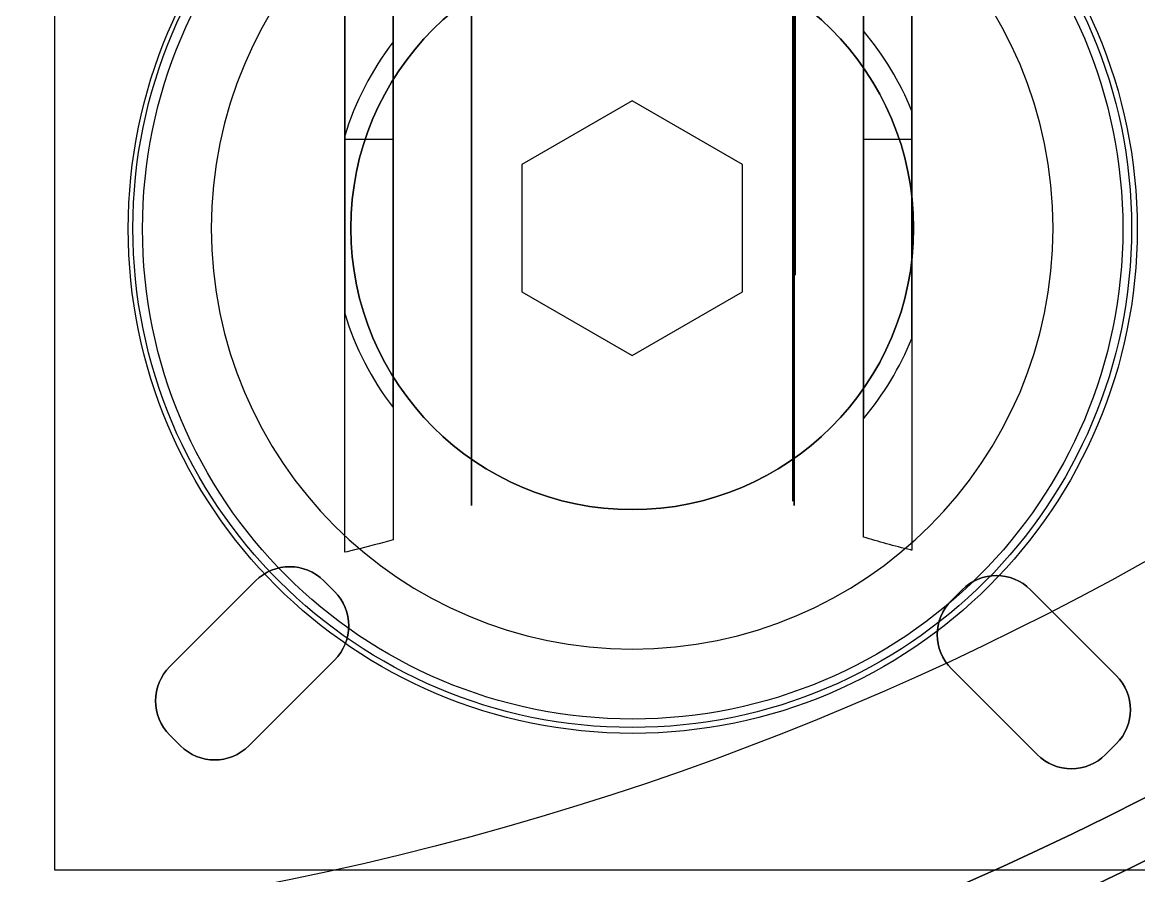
# Model space of a CAD drawing. Header units: millimetres. Extents: x 43168.9 to 43194.6, y -25545.1 to -25543.4.
# Drawn here: x 43170.384017 to 43170.385401, y -25543.922834 to -25543.921775 of the extents above; entities that cross this region are included whole.
import ezdxf

# ---------------------------------------------------------------- set-up
doc = ezdxf.new("R2010")
doc.units = ezdxf.units.MM
doc.header["$LTSCALE"] = 200

msp = doc.modelspace()

# ---------------------------------------------------------------- linework, layer by layer
at = {"extrusion": (1.224606353822377e-16, -1.175177301013156e-30, -1)}
for p, q in [((43170.38405651481, -25543.92126670943, 0.002138780464985519), (43170.38405651481, -25543.92282645591, 0.002138780464985519)), ((43170.38477301969, -25543.92187278014, 0.001854455552254677), (43170.38463621936, -25543.92195176185, 0.001854455552254677)), ((43170.38490982002, -25543.92195176185, 0.001854455552254677), (43170.38477301969, -25543.92187278014, 0.001854455552254677)), ((43170.38463621936, -25543.92195176185, 0.001854455552254677), (43170.38463621936, -25543.92210972526, 0.001854455552254677)), ((43170.38490982002, -25543.92210972526, 0.001854455552254677), (43170.38490982002, -25543.92195176185, 0.001854455552254677)), ((43170.38463621936, -25543.92210972526, 0.001854455552254677), (43170.38477301969, -25543.92218870697, 0.001854455552254677)), ((43170.38477301969, -25543.92218870697, 0.001854455552254677), (43170.38490982002, -25543.92210972526, 0.001854455552254677)), ((43170.38430590017, -25543.92246817075, 0.002138780464985519), (43170.38419958241, -25543.9225744885, 0.002138780464985519)), ((43170.38440401874, -25543.92248143651, 0.002138780464985519), (43170.38439075298, -25543.92246817075, 0.002138780464985519)), ((43170.38518215877, -25543.92247917876, 0.002138780464985519), (43170.38516889301, -25543.92249244452, 0.002138780464985519)), ((43170.38537332934, -25543.92258549652, 0.002138780464985519), (43170.38526701158, -25543.92247917876, 0.002138780464985519)), ((43170.38429770098, -25543.92267260708, 0.002138780464985519), (43170.38440401874, -25543.92256628932, 0.002138780464985519)), ((43170.38516889301, -25543.92257729733, 0.002138780464985519), (43170.38527521076, -25543.92268361509, 0.002138780464985519)), ((43170.38419958241, -25543.92265934132, 0.002138780464985519), (43170.38421284817, -25543.92267260708, 0.002138780464985519)), ((43170.38536006358, -25543.92268361509, 0.002138780464985519), (43170.38537332934, -25543.92267034933, 0.002138780464985519)), ((43170.38405651481, -25543.92282645591, 0.002138780464985519), (43170.38547880931, -25543.92282645591, 0.002138780464985519))]:
    msp.add_line(p, q, dxfattribs=at)
at = {"extrusion": (-1, 9.596367823383098e-15, -1.224606353822377e-16)}
for p, q in [((43170.38405651481, -25543.92126670943, 0.002207867968358133), (43170.38405651481, -25543.92282645591, 0.002207867968358133)), ((43170.38405651481, -25543.92126670943, 0.002138780464985519), (43170.38405651481, -25543.92282645591, 0.002138780464985519)), ((43170.38505976245, -25543.9217860296, 0.001963907413523364), (43170.38505976245, -25543.92226697141, 0.001958978809537808)), ((43170.38441645875, -25543.9219163345, 0.001962572072676576), (43170.38441645875, -25543.92213666651, 0.001960314150384599)), ((43170.38441645875, -25543.92243270333, 0.001951216604403166), (43170.38441645875, -25543.92192053756, 0.0007027562012095671)), ((43170.38505976245, -25543.92241382068, 0.001905188052986924), (43170.38505976245, -25543.92192053756, 0.0007027562012095671)), ((43170.38463621936, -25543.92195176185, 0.001966379836597031), (43170.38463621936, -25543.92210972526, 0.001966379836597031)), ((43170.38463621936, -25543.92195176185, 0.001966379836597031), (43170.38463621936, -25543.92195176185, 0.001854455552254677)), ((43170.38463621936, -25543.92195176185, 0.001854455552254677), (43170.38463621936, -25543.92210972526, 0.001854455552254677)), ((43170.38463621936, -25543.92210972526, 0.001966379836597031), (43170.38463621936, -25543.92210972526, 0.001854455552254677)), ((43170.38405651481, -25543.92282645591, 0.002207867968358133), (43170.38405651481, -25543.92282645591, 0.002138780464985519))]:
    msp.add_line(p, q, dxfattribs=at)
for p, q in [((43170.38405651481, -25543.92126670943, 0.002207867968358133), (43170.38405651481, -25543.92282645591, 0.002207867968358133)), ((43170.38477301969, -25543.92187278014, 0.001966379836597031), (43170.38463621936, -25543.92195176185, 0.001966379836597031)), ((43170.38490982002, -25543.92195176185, 0.001966379836597031), (43170.38477301969, -25543.92187278014, 0.001966379836597031)), ((43170.38463621936, -25543.92195176185, 0.001966379836597031), (43170.38463621936, -25543.92210972526, 0.001966379836597031)), ((43170.38490982002, -25543.92210972526, 0.001966379836597031), (43170.38490982002, -25543.92195176185, 0.001966379836597031)), ((43170.38463621936, -25543.92210972526, 0.001966379836597031), (43170.38477301969, -25543.92218870697, 0.001966379836597031)), ((43170.38477301969, -25543.92218870697, 0.001966379836597031), (43170.38490982002, -25543.92210972526, 0.001966379836597031)), ((43170.38419958241, -25543.9225744885, 0.002207867968358133), (43170.38430590017, -25543.92246817075, 0.002207867968358133)), ((43170.38439075298, -25543.92246817075, 0.002207867968358133), (43170.38440401874, -25543.92248143651, 0.002207867968358133)), ((43170.38516889301, -25543.92249244452, 0.002207867968358133), (43170.38518215877, -25543.92247917876, 0.002207867968358133)), ((43170.38526701158, -25543.92247917876, 0.002207867968358133), (43170.38537332934, -25543.92258549652, 0.002207867968358133)), ((43170.38440401874, -25543.92256628932, 0.002207867968358133), (43170.38429770098, -25543.92267260708, 0.002207867968358133)), ((43170.38527521076, -25543.92268361509, 0.002207867968358133), (43170.38516889301, -25543.92257729733, 0.002207867968358133)), ((43170.38421284817, -25543.92267260708, 0.002207867968358133), (43170.38419958241, -25543.92265934132, 0.002207867968358133)), ((43170.38537332934, -25543.92267034933, 0.002207867968358133), (43170.38536006358, -25543.92268361509, 0.002207867968358133)), ((43170.38405651481, -25543.92282645591, 0.002207867968358133), (43170.38547880931, -25543.92282645591, 0.002207867968358133))]:
    msp.add_line(p, q)
at = {"extrusion": (-2.207908700027631e-16, -0.01024727961611997, 0.9999474952518602)}
for p, q in [((43170.38505976245, -25543.9217860296, 0.001963907413523364), (43170.38505976245, -25543.92226697141, 0.001958978809537808)), ((43170.38447645875, -25543.92225322256, 0.001959119705156809), (43170.38447645875, -25543.92179977844, 0.00196376651790437)), ((43170.38511976245, -25543.92216750176, 0.001959998156323727), (43170.38511976245, -25543.92188549924, 0.001962888066737446)), ((43170.38441645875, -25543.9219163345, 0.001962572072676576), (43170.38441645875, -25543.92213666651, 0.001960314150384599))]:
    msp.add_line(p, q, dxfattribs=at)
at = {"extrusion": (1, -9.596367823383098e-15, 1.224606353822377e-16)}
for p, q in [((43170.38447645875, -25543.92225322256, 0.001959119705156809), (43170.38447645875, -25543.92179977844, 0.00196376651790437)), ((43170.38511976245, -25543.92216750176, 0.001959998156323727), (43170.38511976245, -25543.92188549924, 0.001962888066737446)), ((43170.38447645875, -25543.92192053756, 0.0007027562012095671), (43170.38447645875, -25543.92241709976, 0.001913181170898119)), ((43170.38511976245, -25543.92192053756, 0.0007027562012095671), (43170.38511976245, -25543.92243009822, 0.001944866365511425)), ((43170.38490982002, -25543.92210972526, 0.001966379836597031), (43170.38490982002, -25543.92195176185, 0.001966379836597031)), ((43170.38490982002, -25543.92195176185, 0.001966379836597031), (43170.38490982002, -25543.92195176185, 0.001854455552254677)), ((43170.38490982002, -25543.92210972526, 0.001854455552254677), (43170.38490982002, -25543.92195176185, 0.001854455552254677)), ((43170.38490982002, -25543.92210972526, 0.001966379836597031), (43170.38490982002, -25543.92210972526, 0.001854455552254677))]:
    msp.add_line(p, q, dxfattribs=at)
at = {"extrusion": (-0.4999999999999847, 0.8660254037844475, -6.123031769111801e-17)}
for p, q in [((43170.38477301969, -25543.92187278014, 0.001966379836597031), (43170.38463621936, -25543.92195176185, 0.001966379836597031)), ((43170.38477301969, -25543.92187278014, 0.001854455552254677), (43170.38463621936, -25543.92195176185, 0.001854455552254677)), ((43170.38477301969, -25543.92187278014, 0.001966379836597031), (43170.38477301969, -25543.92187278014, 0.001854455552254677)), ((43170.38463621936, -25543.92195176185, 0.001966379836597031), (43170.38463621936, -25543.92195176185, 0.001854455552254677))]:
    msp.add_line(p, q, dxfattribs=at)
at = {"extrusion": (0.5000000000000014, 0.8660254037844378, 6.123031769111802e-17)}
for p, q in [((43170.38490982002, -25543.92195176185, 0.001966379836597031), (43170.38477301969, -25543.92187278014, 0.001966379836597031)), ((43170.38477301969, -25543.92187278014, 0.001966379836597031), (43170.38477301969, -25543.92187278014, 0.001854455552254677)), ((43170.38490982002, -25543.92195176185, 0.001854455552254677), (43170.38477301969, -25543.92187278014, 0.001854455552254677)), ((43170.38490982002, -25543.92195176185, 0.001966379836597031), (43170.38490982002, -25543.92195176185, 0.001854455552254677))]:
    msp.add_line(p, q, dxfattribs=at)
at = {"extrusion": (-8.831837142261356e-15, -0.9251746310078074, -0.3795417001326303)}
for p, q in [((43170.38441645875, -25543.92243270333, 0.001951216604403166), (43170.38441645875, -25543.92192053756, 0.0007027562012095671)), ((43170.38447645875, -25543.92192053756, 0.0007027562012095671), (43170.38441645875, -25543.92192053756, 0.0007027562012095671)), ((43170.38447645875, -25543.92192053756, 0.0007027562012095671), (43170.38447645875, -25543.92241709976, 0.001913181170898119)), ((43170.38505976245, -25543.92241382068, 0.001905188052986924), (43170.38505976245, -25543.92192053756, 0.0007027562012095671)), ((43170.38511976245, -25543.92192053756, 0.0007027562012095671), (43170.38505976245, -25543.92192053756, 0.0007027562012095671)), ((43170.38511976245, -25543.92192053756, 0.0007027562012095671), (43170.38511976245, -25543.92243009822, 0.001944866365511425))]:
    msp.add_line(p, q, dxfattribs=at)
at = {"extrusion": (-0.5000000000000014, -0.8660254037844378, -6.123031769111802e-17)}
for p, q in [((43170.38463621936, -25543.92210972526, 0.001966379836597031), (43170.38477301969, -25543.92218870697, 0.001966379836597031)), ((43170.38463621936, -25543.92210972526, 0.001966379836597031), (43170.38463621936, -25543.92210972526, 0.001854455552254677)), ((43170.38463621936, -25543.92210972526, 0.001854455552254677), (43170.38477301969, -25543.92218870697, 0.001854455552254677)), ((43170.38477301969, -25543.92218870697, 0.001966379836597031), (43170.38477301969, -25543.92218870697, 0.001854455552254677))]:
    msp.add_line(p, q, dxfattribs=at)
at = {"extrusion": (0.4999999999999847, -0.8660254037844475, 6.123031769111801e-17)}
for p, q in [((43170.38477301969, -25543.92218870697, 0.001966379836597031), (43170.38490982002, -25543.92210972526, 0.001966379836597031)), ((43170.38477301969, -25543.92218870697, 0.001854455552254677), (43170.38490982002, -25543.92210972526, 0.001854455552254677)), ((43170.38490982002, -25543.92210972526, 0.001966379836597031), (43170.38490982002, -25543.92210972526, 0.001854455552254677)), ((43170.38477301969, -25543.92218870697, 0.001966379836597031), (43170.38477301969, -25543.92218870697, 0.001854455552254677))]:
    msp.add_line(p, q, dxfattribs=at)
at = {"extrusion": (0.7071067811865408, -0.7071067811865542, 8.659274570719355e-17)}
for p, q in [((43170.38419958241, -25543.9225744885, 0.002207867968358133), (43170.38430590017, -25543.92246817075, 0.002207867968358133)), ((43170.38430590017, -25543.92246817075, 0.002138780464985519), (43170.38419958241, -25543.9225744885, 0.002138780464985519)), ((43170.38430590017, -25543.92246817075, 0.002207867968358133), (43170.38430590017, -25543.92246817075, 0.002138780464985519)), ((43170.38516889301, -25543.92249244452, 0.002207867968358133), (43170.38518215877, -25543.92247917876, 0.002207867968358133)), ((43170.38518215877, -25543.92247917876, 0.002138780464985519), (43170.38516889301, -25543.92249244452, 0.002138780464985519)), ((43170.38518215877, -25543.92247917876, 0.002207867968358133), (43170.38518215877, -25543.92247917876, 0.002138780464985519)), ((43170.38516889301, -25543.92249244452, 0.002207867968358133), (43170.38516889301, -25543.92249244452, 0.002138780464985519)), ((43170.38419958241, -25543.9225744885, 0.002207867968358133), (43170.38419958241, -25543.9225744885, 0.002138780464985519))]:
    msp.add_line(p, q, dxfattribs=at)
at = {"extrusion": (-0.7071067811865542, -0.7071067811865408, -8.659274570719355e-17)}
for p, q in [((43170.38439075298, -25543.92246817075, 0.002207867968358133), (43170.38440401874, -25543.92248143651, 0.002207867968358133)), ((43170.38439075298, -25543.92246817075, 0.002207867968358133), (43170.38439075298, -25543.92246817075, 0.002138780464985519)), ((43170.38440401874, -25543.92248143651, 0.002138780464985519), (43170.38439075298, -25543.92246817075, 0.002138780464985519)), ((43170.38440401874, -25543.92248143651, 0.002207867968358133), (43170.38440401874, -25543.92248143651, 0.002138780464985519)), ((43170.38526701158, -25543.92247917876, 0.002207867968358133), (43170.38537332934, -25543.92258549652, 0.002207867968358133)), ((43170.38526701158, -25543.92247917876, 0.002207867968358133), (43170.38526701158, -25543.92247917876, 0.002138780464985519)), ((43170.38537332934, -25543.92258549652, 0.002138780464985519), (43170.38526701158, -25543.92247917876, 0.002138780464985519)), ((43170.38537332934, -25543.92258549652, 0.002207867968358133), (43170.38537332934, -25543.92258549652, 0.002138780464985519))]:
    msp.add_line(p, q, dxfattribs=at)
at = {"extrusion": (-0.7071067811865408, 0.7071067811865542, -8.659274570719355e-17)}
for p, q in [((43170.38440401874, -25543.92256628932, 0.002207867968358133), (43170.38429770098, -25543.92267260708, 0.002207867968358133)), ((43170.38429770098, -25543.92267260708, 0.002138780464985519), (43170.38440401874, -25543.92256628932, 0.002138780464985519)), ((43170.38440401874, -25543.92256628932, 0.002207867968358133), (43170.38440401874, -25543.92256628932, 0.002138780464985519)), ((43170.38429770098, -25543.92267260708, 0.002207867968358133), (43170.38429770098, -25543.92267260708, 0.002138780464985519)), ((43170.38537332934, -25543.92267034933, 0.002207867968358133), (43170.38536006358, -25543.92268361509, 0.002207867968358133)), ((43170.38536006358, -25543.92268361509, 0.002138780464985519), (43170.38537332934, -25543.92267034933, 0.002138780464985519)), ((43170.38536006358, -25543.92268361509, 0.002207867968358133), (43170.38536006358, -25543.92268361509, 0.002138780464985519)), ((43170.38537332934, -25543.92267034933, 0.002207867968358133), (43170.38537332934, -25543.92267034933, 0.002138780464985519))]:
    msp.add_line(p, q, dxfattribs=at)
at = {"extrusion": (0.7071067811865542, 0.7071067811865408, 8.659274570719355e-17)}
for p, q in [((43170.38527521076, -25543.92268361509, 0.002207867968358133), (43170.38516889301, -25543.92257729733, 0.002207867968358133)), ((43170.38516889301, -25543.92257729733, 0.002207867968358133), (43170.38516889301, -25543.92257729733, 0.002138780464985519)), ((43170.38516889301, -25543.92257729733, 0.002138780464985519), (43170.38527521076, -25543.92268361509, 0.002138780464985519)), ((43170.38421284817, -25543.92267260708, 0.002207867968358133), (43170.38419958241, -25543.92265934132, 0.002207867968358133)), ((43170.38419958241, -25543.92265934132, 0.002207867968358133), (43170.38419958241, -25543.92265934132, 0.002138780464985519)), ((43170.38419958241, -25543.92265934132, 0.002138780464985519), (43170.38421284817, -25543.92267260708, 0.002138780464985519)), ((43170.38421284817, -25543.92267260708, 0.002207867968358133), (43170.38421284817, -25543.92267260708, 0.002138780464985519)), ((43170.38527521076, -25543.92268361509, 0.002207867968358133), (43170.38527521076, -25543.92268361509, 0.002138780464985519))]:
    msp.add_line(p, q, dxfattribs=at)
at = {"extrusion": (-9.596367823383098e-15, -1, 0)}
for p, q in [((43170.38405651481, -25543.92282645591, 0.002207867968358133), (43170.38547880931, -25543.92282645591, 0.002207867968358133)), ((43170.38405651481, -25543.92282645591, 0.002207867968358133), (43170.38405651481, -25543.92282645591, 0.002138780464985519)), ((43170.38405651481, -25543.92282645591, 0.002138780464985519), (43170.38547880931, -25543.92282645591, 0.002138780464985519))]:
    msp.add_line(p, q, dxfattribs=at)
for centre, radius in [((43170.38361247953, -25543.91923345247, 0.0120556941268622), 0.004566449080721259), ((43170.38361247953, -25543.91923345247, 0.01197933280888286), 0.004566449080721259), ((43170.38361247953, -25543.91923345247, 0.0120556941268622), 0.004566449080721259), ((43170.38361247953, -25543.91923345247, 0.01197933280888286), 0.004235272369038546), ((43170.38361247953, -25543.91923345247, 0.01172479502731119), 0.004005996155783237), ((43170.38361247953, -25543.91923345247, 0.01172479502731119), 0.004005996155783237), ((43170.38361247953, -25543.91923345247, 0.002205082340510182), 0.004005996155783237), ((43170.38361247953, -25543.91923345247, 0.002285392237536607), 0.003936490781277223), ((43170.38361247953, -25543.91923345247, 0.002285392237536607), 0.003936490781277223), ((43170.38361247953, -25543.91923345247, 0.0120556941268622), 0.003936490781277223), ((43170.38360407183, -25543.91921360648), 0.0037), ((43170.38477361557, -25543.92203167611, 0.002134643740729143), 0.0006255573915870372), ((43170.38477301969, -25543.92203074355, 0.002158288652903005), 0.0006191864306905016), ((43170.38477361557, -25543.92203167611, 0.002134643740729143), 0.0006078110779423839), ((43170.38477301969, -25543.92203074355, 0.002094300242856386), 0.0003489896236138122)]:
    msp.add_circle(centre, radius)
at = {"extrusion": (0, 0, -1)}
for centre, radius in [((-43170.38361247953, -25543.91923345247, -0.01197933280888286), 0.004566449080721259), ((-43170.38361247953, -25543.91923345247, -0.01197933280888286), 0.004235272369038546), ((-43170.38361247953, -25543.91923345247, -0.002205082340510182), 0.004005996155783237), ((-43170.38361247953, -25543.91923345247, -0.0120556941268622), 0.003936490781277223)]:
    msp.add_circle(centre, radius, dxfattribs=at)
at = {"extrusion": (-1, 9.596367823383098e-15, -1.224606353822377e-16)}
for centre, radius in [((25543.92167583985, 0.0007588174959823545, -43170.38457370178), 0.0006988257574914537), ((25543.92167578219, 0.0007593139332526573, -43170.38497205361), 0.0006933508988648327), ((25543.92167578219, 0.0007593139332526573, -43170.38497205361), 0.0004457441092905043), ((25543.92167583985, 0.0007588174959823545, -43170.38457370178), 0.0004448516632383161), ((25543.92167583985, 0.0007588174959823545, -43170.38457365178), 0.0004132872252272222)]:
    msp.add_circle(centre, radius, dxfattribs=at)
at = {"extrusion": (1, -9.596367823383098e-15, 1.224606353822377e-16)}
for centre, radius in [((-25543.92167583985, 0.0007588174959823544, 43170.38497370177), 0.0006988257574914537), ((-25543.92167578219, 0.0007593139332526574, 43170.38457373864), 0.0006933508988648327), ((-25543.92167578219, 0.0007593139332526574, 43170.38457373864), 0.0004457441092905043), ((-25543.92167583985, 0.0007588174959823544, 43170.38497370177), 0.0004448516632383161), ((-25543.92167583985, 0.0007588174959823544, 43170.38497491067), 0.0004132872252272222)]:
    msp.add_circle(centre, radius, dxfattribs=at)
at = {"extrusion": (1.224606353822377e-16, -1.175177301013156e-30, -1)}
for centre, radius in [((-43170.38477301969, -25543.92203074355, -0.002091887176342136), 0.0005219320182339235), ((-43170.38477301969, -25543.92203074355, -0.001968179331185506), 0.0003489896236138122)]:
    msp.add_circle(centre, radius, dxfattribs=at)
at = {"extrusion": (-1, 9.596367823383098e-15, -1.224606353822377e-16)}
for centre in [(25543.92166487993, 0.0007266647529700476, -43170.384416459), (25543.92166487993, 0.0007266647529700474, -43170.3850597627)]:
    msp.add_arc(centre, 0.0002567727149460356, 172.4543018309422, 354.6573506579568, dxfattribs=at)
at = {"extrusion": (1, -9.596367823383098e-15, 1.224606353822377e-16)}
for centre in [(-25543.92166487993, 0.0007266647529700476, 43170.384476459), (-25543.92166487993, 0.0007266647529700474, 43170.38511976269)]:
    msp.add_arc(centre, 0.0002567727149460356, 185.3426493420431, 7.545698169057779, dxfattribs=at)
at = {"extrusion": (1.224606353822377e-16, -1.175177301013156e-30, -1)}
for centre, radius, start, end in [((-43170.38434832657, -25543.92251059716, -0.002138780459698846), 5.999999999999888e-05, 45, 135), ((-43170.38522458517, -25543.92252160517, -0.002138780459698846), 5.999999999999888e-05, 45, 135), ((-43170.38436159233, -25543.92252386292, -0.002138780459698846), 5.999999999999888e-05, 135, 225), ((-43170.38521131942, -25543.92253487093, -0.002138780459698846), 5.999999999999888e-05, 315, 45), ((-43170.38424200882, -25543.92261691491, -0.002138780459698846), 6.000000000000289e-05, 315, 45), ((-43170.38533090293, -25543.92262792292, -0.002138780459698846), 6.000000000000289e-05, 135, 225), ((-43170.38425527458, -25543.92263018067, -0.002138780459698846), 6.000000000000289e-05, 225, 315), ((-43170.38531763717, -25543.92264118868, -0.002138780459698846), 6.000000000000289e-05, 225, 315)]:
    msp.add_arc(centre, radius, start, end, dxfattribs=at)
for centre, radius, start, end in [((43170.38434832657, -25543.92251059716, 0.002207867968358133), 5.999999999999888e-05, 45, 135), ((43170.38522458517, -25543.92252160517, 0.002207867968358133), 5.999999999999888e-05, 45, 135), ((43170.38436159233, -25543.92252386292, 0.002207867968358133), 5.999999999999888e-05, 315, 45), ((43170.38521131942, -25543.92253487093, 0.002207867968358133), 5.999999999999888e-05, 135, 225), ((43170.38424200882, -25543.92261691491, 0.002207867968358133), 6.000000000000289e-05, 135, 225), ((43170.38533090293, -25543.92262792292, 0.002207867968358133), 6.000000000000289e-05, 315, 45), ((43170.38425527458, -25543.92263018067, 0.002207867968358133), 6.000000000000289e-05, 225, 315), ((43170.38531763717, -25543.92264118868, 0.002207867968358133), 6.000000000000289e-05, 225, 315)]:
    msp.add_arc(centre, radius, start, end)
at = {"extrusion": (-2.207908700013403e-16, -0.01024727961611988, 0.9999474952518602)}
for start_param, end_param in [(-1.184007484064704, -0.8719634524067166), (0.9190914881683158, 1.271629855403153), (1.869962798217126, 2.222501165452353), (-2.26962920115296, -1.957585169494603)]:
    msp.add_ellipse((43170.38477361557, -25543.9220265005, 0.001961443111530588), major_axis=(5.698722124148377e-15, 0.000373794056733138, 3.830573341476768e-06), ratio=0.9998516376057651, start_param=start_param, end_param=end_param, dxfattribs=at)
for points, knots in [([(43170.38505976245, -25543.92182169384, 0.001842075109922504), (43170.38505976245, -25543.92182154606, 0.00184207476032627), (43170.38505976245, -25543.92182139847, 0.001842074494049243), (43170.38505976245, -25543.92180470548, 0.001842053736750037), (43170.38505976245, -25543.92178655306, 0.001843131591488077), (43170.38505976245, -25543.92175099798, 0.001849076099853778), (43170.38505976245, -25543.92173360401, 0.001853994518161588), (43170.38505976245, -25543.92171160611, 0.00186334202154512), (43170.38505976245, -25543.92170435435, 0.001866911831245298), (43170.38505976245, -25543.92169164616, 0.001874394388851138), (43170.38505976245, -25543.92168609138, 0.001878144557743161), (43170.38505976245, -25543.92168109923, 0.001881970835379025)], [5.4528457059059, 5.4528457059059, 5.4528457059059, 5.4528457059059, 5.455056551762461, 5.455056551762461, 5.703240706158052, 5.703240706158052, 5.951424860553645, 5.951424860553645, 6.061763775198482, 6.061763775198482, 6.153410681086611, 6.153410681086611, 6.153410681086611, 6.153410681086611]), ([(43170.38447645875, -25543.92169038148, 0.001881970835379025), (43170.38447645875, -25543.921693898, 0.001879346941554849), (43170.38447645875, -25543.92169763388, 0.001876794578236453), (43170.38447645875, -25543.92170806028, 0.001870285152487154), (43170.38447645875, -25543.92171495501, 0.001866649113206415), (43170.38447645875, -25543.92175716965, 0.001847226598089003), (43170.38447645875, -25543.92179669806, 0.001841985703143516), (43170.38447645875, -25543.92183758741, 0.001842075109922504)], [2.777412430806473, 2.777412430806473, 2.777412430806473, 2.777412430806473, 2.839325034064735, 2.839325034064735, 2.945725270088024, 2.945725270088024, 3.536350707425304, 3.536350707425304, 3.536350707425304, 3.536350707425304]), ([(43170.38511976245, -25543.92174018593, 0.001881970835379025), (43170.38511976245, -25543.92174166329, 0.001881029347876606), (43170.38511976245, -25543.92174313809, 0.001880121113753754), (43170.38511976245, -25543.92175302972, 0.001874220101012208), (43170.38511976245, -25543.92176268349, 0.001869461612637878), (43170.38511976245, -25543.92178262079, 0.001861451667360072), (43170.38511976245, -25543.92179289746, 0.001858183137368332), (43170.38511976245, -25543.92183740119, 0.001846383301604172), (43170.38511976245, -25543.92187661363, 0.001843256058012563), (43170.38511976245, -25543.92192850421, 0.001842128782207473), (43170.38511976245, -25543.92194090861, 0.001842064226244614), (43170.38511976245, -25543.92195322276, 0.001842075109922504)], [2.538716028909052, 2.538716028909052, 2.538716028909052, 2.538716028909052, 2.564326746608432, 2.564326746608432, 2.711487417848592, 2.711487417848592, 2.858648089088752, 2.858648089088752, 3.402109721110911, 3.402109721110911, 3.572327035064523, 3.572327035064523, 3.572327035064523, 3.572327035064523]), ([(43170.38441645875, -25543.92230956675, 0.001881970835379025), (43170.38441645875, -25543.92230871153, 0.001881451249561314), (43170.38441645875, -25543.92230785129, 0.001880938455243583), (43170.38441645875, -25543.92229688588, 0.001874523593966271), (43170.38441645875, -25543.9222861728, 0.001869612755969325), (43170.38441645875, -25543.92223970683, 0.001851851533498336), (43170.38441645875, -25543.92219807908, 0.001846251232565163), (43170.38441645875, -25543.92213468784, 0.001842789922670599), (43170.38441645875, -25543.92211340595, 0.001842416602610882), (43170.38441645875, -25543.92207165444, 0.001842069280462576), (43170.38441645875, -25543.92205118492, 0.001842084219902472), (43170.38441645875, -25543.92201216731, 0.001842084219902472), (43170.38441645875, -25543.92199169779, 0.001842069280462576), (43170.38441645875, -25543.92194994628, 0.001842416602610882), (43170.38441645875, -25543.92192866439, 0.001842789922670599), (43170.38441645875, -25543.92186527315, 0.00184625123256516), (43170.38441645875, -25543.9218236454, 0.001851851533498336), (43170.38441645875, -25543.92177717942, 0.001869612755969325), (43170.38441645875, -25543.92176646635, 0.001874523593966271), (43170.38441645875, -25543.92175550094, 0.001880938455243583), (43170.38441645875, -25543.9217546407, 0.001881451249561312), (43170.38441645875, -25543.92175378548, 0.001881970835379025)], [2.494793806350416, 2.494793806350416, 2.494793806350416, 2.494793806350416, 2.508566223906483, 2.508566223906483, 2.669474497256725, 2.669474497256725, 3.254738701224783, 3.254738701224783, 3.547370803208812, 3.547370803208812, 3.840002905192841, 3.840002905192841, 4.132635007176869, 4.132635007176869, 4.425267109160899, 4.425267109160899, 5.010531313128956, 5.010531313128956, 5.171439586479199, 5.171439586479199, 5.185212004035265, 5.185212004035265, 5.185212004035265, 5.185212004035265]), ([(43170.38505976245, -25543.92179990544, 0.001957329418082367), (43170.38505976245, -25543.92180000973, 0.001957344507196751), (43170.38505976245, -25543.92180011404, 0.00195735947367869), (43170.38505976245, -25543.92180739602, 0.001958395521916157), (43170.38505976245, -25543.92181466944, 0.001958813006816957), (43170.38505976245, -25543.92185276424, 0.001958813006816957), (43170.38505976245, -25543.92188927594, 0.001949193710019446), (43170.38505976245, -25543.92192729066, 0.001930013925099422), (43170.38505976245, -25543.92193879077, 0.001923258662620552), (43170.38505976245, -25543.92194821, 0.001912789470420839), (43170.38505976245, -25543.92195028473, 0.001909894061729818), (43170.38505976245, -25543.9219523156, 0.001905166086166784), (43170.38505976245, -25543.9219529075, 0.001902621183023555), (43170.38505976245, -25543.9219529075, 0.001898266467116216), (43170.38505976245, -25543.9219523156, 0.001895721563972987), (43170.38505976245, -25543.92195028473, 0.001890993588409953), (43170.38505976245, -25543.92194821, 0.001888098179718929), (43170.38505976245, -25543.92193879077, 0.001877628987519219), (43170.38505976245, -25543.92192729066, 0.001870873725040346), (43170.38505976245, -25543.92188939319, 0.001851753096926777), (43170.38505976245, -25543.9218530689, 0.001842149330983619), (43170.38505976245, -25543.92182169384, 0.001842075109922504)], [2.985304626762647, 2.985304626762647, 2.985304626762647, 2.985304626762647, 2.98675023792519, 2.98675023792519, 3.086202501880977, 3.086202501880977, 3.558172265507055, 3.558172265507055, 3.724889607788776, 3.724889607788776, 3.769414670363751, 3.769414670363751, 3.802075039668813, 3.802075039668813, 3.834735408973875, 3.834735408973875, 3.879260471548853, 3.879260471548853, 4.045977813830562, 4.045977813830562, 4.515977654974939, 4.515977654974939, 4.515977654974939, 4.515977654974939]), ([(43170.38447645875, -25543.92224915144, 0.001957329418082367), (43170.38447645875, -25543.92224331252, 0.001958122102512644), (43170.38447645875, -25543.9222374996, 0.001958551902570545), (43170.38447645875, -25543.92221797797, 0.001959164433824364), (43170.38447645875, -25543.92220257008, 0.001957922304814951), (43170.38447645875, -25543.92217210227, 0.001952852897297416), (43170.38447645875, -25543.92215703572, 0.001949065490464574), (43170.38447645875, -25543.92212788223, 0.001940394318998443), (43170.38447645875, -25543.92210947814, 0.001933816719358461), (43170.38447645875, -25543.92208439682, 0.001924141066031805), (43170.38447645875, -25543.9220736609, 0.00191978569459717), (43170.38447645875, -25543.92205776255, 0.001913603207656004), (43170.38447645875, -25543.92205251128, 0.001911595954183684), (43170.38447645875, -25543.9220421164, 0.001908283406043671), (43170.38447645875, -25543.92203697416, 0.001906973853186057), (43170.38447645875, -25543.92203167611, 0.001906973853186057), (43170.38447645875, -25543.92202637807, 0.001906973853186057), (43170.38447645875, -25543.92202123582, 0.001908283406043671), (43170.38447645875, -25543.92201084095, 0.001911595954183684), (43170.38447645875, -25543.92200558968, 0.001913603207656004), (43170.38447645875, -25543.92198969133, 0.00191978569459717), (43170.38447645875, -25543.92197895541, 0.001924141066031805), (43170.38447645875, -25543.92195387409, 0.001933816719358461), (43170.38447645875, -25543.92193547, 0.001940394318998443), (43170.38447645875, -25543.92190631651, 0.001949065490464574), (43170.38447645875, -25543.92189124996, 0.001952852897297416), (43170.38447645875, -25543.92186078215, 0.001957922304814951), (43170.38447645875, -25543.92184537426, 0.001959164433824364), (43170.38447645875, -25543.92182585262, 0.001958551902570545), (43170.38447645875, -25543.92182003971, 0.001958122102512644), (43170.38447645875, -25543.92181420079, 0.001957329418082367)], [5.053695225949149, 5.053695225949149, 5.053695225949149, 5.053695225949149, 5.13473061917689, 5.13473061917689, 5.346663889716978, 5.346663889716978, 5.558597160257065, 5.558597160257065, 5.802899510556391, 5.802899510556391, 5.961840813454476, 5.961840813454476, 6.041311464903519, 6.041311464903519, 6.120782116352561, 6.120782116352561, 6.120782116352561, 6.200252767801604, 6.200252767801604, 6.279723419250645, 6.279723419250645, 6.43866472214873, 6.43866472214873, 6.682967072448056, 6.682967072448056, 6.894900342988144, 6.894900342988144, 7.106833613528232, 7.106833613528232, 7.187869006755973, 7.187869006755973, 7.187869006755973, 7.187869006755973]), ([(43170.38447645875, -25543.92183758741, 0.001842075109922504), (43170.38447645875, -25543.92184992072, 0.001842102077363782), (43170.38447645875, -25543.92186303156, 0.001843339615123648), (43170.38447645875, -25543.92189124996, 0.001848034752842352), (43170.38447645875, -25543.92190631651, 0.001851822159675194), (43170.38447645875, -25543.92193547, 0.001860493331141325), (43170.38447645875, -25543.92195387409, 0.001867070930781307), (43170.38447645875, -25543.92197895541, 0.001876746584107966), (43170.38447645875, -25543.92198969133, 0.001881101955542599), (43170.38447645875, -25543.92200558968, 0.001887284442483764), (43170.38447645875, -25543.92201084095, 0.001889291695956084), (43170.38447645875, -25543.92202123582, 0.001892604244096097), (43170.38447645875, -25543.92202637807, 0.001893913796953711), (43170.38447645875, -25543.92203697416, 0.001893913796953711), (43170.38447645875, -25543.9220421164, 0.001892604244096097), (43170.38447645875, -25543.92205251128, 0.001889291695956084), (43170.38447645875, -25543.92205776255, 0.001887284442483764), (43170.38447645875, -25543.9220736609, 0.001881101955542599), (43170.38447645875, -25543.92208439682, 0.001876746584107966), (43170.38447645875, -25543.92210947814, 0.001867070930781307), (43170.38447645875, -25543.92212788223, 0.001860493331141325), (43170.38447645875, -25543.92215703572, 0.001851822159675194), (43170.38447645875, -25543.92217210227, 0.001848034752842352), (43170.38447645875, -25543.92220032067, 0.001843339615123648), (43170.38447645875, -25543.92221343151, 0.001842102077363782), (43170.38447645875, -25543.92222576482, 0.001842075109922504)], [2.105633246606307, 2.105633246606307, 2.105633246606307, 2.105633246606307, 2.286272831540697, 2.286272831540697, 2.498206102080784, 2.498206102080784, 2.742508452380111, 2.742508452380111, 2.901449755278196, 2.901449755278196, 2.980920406727238, 2.980920406727238, 3.060391058176281, 3.060391058176281, 3.139861709625323, 3.139861709625323, 3.219332361074366, 3.219332361074366, 3.37827366397245, 3.37827366397245, 3.622576014271777, 3.622576014271777, 3.834509284811864, 3.834509284811864, 4.015148869746256, 4.015148869746256, 4.015148869746256, 4.015148869746256]), ([(43170.38511976245, -25543.92215729467, 0.001957329418082367), (43170.38511976245, -25543.92214715148, 0.00195812481880312), (43170.38511976245, -25543.92213684022, 0.001958518065317628), (43170.38511976245, -25543.92211037459, 0.001958965895867911), (43170.38511976245, -25543.92209415083, 0.001958729916839533), (43170.38511976245, -25543.92206227446, 0.001958298499610854), (43170.38511976245, -25543.92204662172, 0.001958112992548971), (43170.38511976245, -25543.92203167611, 0.001958112992548971), (43170.38511976245, -25543.92201673051, 0.001958112992548971), (43170.38511976245, -25543.92200107777, 0.001958298499610854), (43170.38511976245, -25543.9219692014, 0.001958729916839533), (43170.38511976245, -25543.92195297764, 0.001958965895867914), (43170.38511976245, -25543.92192651201, 0.001958518065317628), (43170.38511976245, -25543.92191620075, 0.00195812481880312), (43170.38511976245, -25543.92190605756, 0.001957329418082367)], [4.184058226080684, 4.184058226080684, 4.184058226080684, 4.184058226080684, 4.328561441159176, 4.328561441159176, 4.552745525412115, 4.552745525412115, 4.776929609665054, 4.776929609665054, 4.776929609665054, 5.001113693917993, 5.001113693917993, 5.225297778170932, 5.225297778170932, 5.369800993249403, 5.369800993249403, 5.369800993249403, 5.369800993249403]), ([(43170.38441645875, -25543.92194202848, 0.001957329418082367), (43170.38441645875, -25543.92194511714, 0.0019575022673507), (43170.38441645875, -25543.92194821342, 0.001957651466051337), (43170.38441645875, -25543.92197874893, 0.001958928872468246), (43170.38441645875, -25543.92200645242, 0.001958778826640489), (43170.38441645875, -25543.92203167611, 0.001958778826640489), (43170.38441645875, -25543.92205689981, 0.001958778826640489), (43170.38441645875, -25543.9220846033, 0.001958928872468246), (43170.38441645875, -25543.92211513881, 0.001957651466051337), (43170.38441645875, -25543.92211823508, 0.0019575022673507), (43170.38441645875, -25543.92212132375, 0.001957329418082367)], [3.966318996667435, 3.966318996667435, 3.966318996667435, 3.966318996667435, 4.009067844073173, 4.009067844073173, 4.387423266194066, 4.387423266194066, 4.387423266194066, 4.765778688314959, 4.765778688314959, 4.80852753572076, 4.80852753572076, 4.80852753572076, 4.80852753572076]), ([(43170.38511976245, -25543.92195322276, 0.001842075109922504), (43170.38511976245, -25543.92196390627, 0.001842084552390685), (43170.38511976245, -25543.92197458554, 0.001842230602669355), (43170.38511976245, -25543.92200107777, 0.001842589150528915), (43170.38511976245, -25543.92201673051, 0.0018427746575908), (43170.38511976245, -25543.92204662172, 0.0018427746575908), (43170.38511976245, -25543.92206227446, 0.001842589150528917), (43170.38511976245, -25543.92208876669, 0.001842230602669355), (43170.38511976245, -25543.92209944596, 0.001842084552390685), (43170.38511976245, -25543.92211012947, 0.001842075109922504)], [2.015829137025195, 2.015829137025195, 2.015829137025195, 2.015829137025195, 2.164280720579589, 2.164280720579589, 2.388464804832528, 2.388464804832528, 2.612648889085467, 2.612648889085467, 2.761100472639867, 2.761100472639867, 2.761100472639867, 2.761100472639867]), ([(43170.38505976245, -25543.92224165839, 0.001842075109922504), (43170.38505976245, -25543.92221028333, 0.001842149330983619), (43170.38505976245, -25543.92217395904, 0.001851753096926879), (43170.38505976245, -25543.92213606157, 0.001870873725040346), (43170.38505976245, -25543.92212456146, 0.001877628987519219), (43170.38505976245, -25543.92211514223, 0.001888098179718929), (43170.38505976245, -25543.9221130675, 0.001890993588409953), (43170.38505976245, -25543.92211103663, 0.001895721563972987), (43170.38505976245, -25543.92211044473, 0.001898266467116216), (43170.38505976245, -25543.92211044473, 0.001902621183023555), (43170.38505976245, -25543.92211103663, 0.001905166086166784), (43170.38505976245, -25543.9221130675, 0.001909894061729818), (43170.38505976245, -25543.92211514223, 0.001912789470420839), (43170.38505976245, -25543.92212456146, 0.001923258662620552), (43170.38505976245, -25543.92213606157, 0.001930013925099422), (43170.38505976245, -25543.92217407629, 0.001949193710019446), (43170.38505976245, -25543.92221058799, 0.001958813006816957), (43170.38505976245, -25543.92224868279, 0.001958813006816957), (43170.38505976245, -25543.9222559562, 0.001958395521916157), (43170.38505976245, -25543.92226323819, 0.00195735947367869), (43170.38505976245, -25543.9222633425, 0.001957344507196751), (43170.38505976245, -25543.92226344679, 0.001957329418082367)], [0.5534557312536114, 0.5534557312536114, 0.5534557312536114, 0.5534557312536114, 1.023455572394524, 1.023455572394524, 1.190172914676232, 1.190172914676232, 1.234697977251209, 1.234697977251209, 1.267358346556272, 1.267358346556272, 1.300018715861334, 1.300018715861334, 1.344543778436309, 1.344543778436309, 1.51126112071803, 1.51126112071803, 1.983230884344108, 1.983230884344108, 2.082683148299896, 2.082683148299896, 2.084128759462492, 2.084128759462492, 2.084128759462492, 2.084128759462492]), ([(43170.38511976245, -25543.92211012947, 0.001842075109922504), (43170.38511976245, -25543.92212244362, 0.001842064226244614), (43170.38511976245, -25543.92213484802, 0.001842128782207473), (43170.38511976245, -25543.9221867386, 0.001843256058012563), (43170.38511976245, -25543.92222595104, 0.001846383301604172), (43170.38511976245, -25543.92227045477, 0.001858183137368332), (43170.38511976245, -25543.92228073144, 0.001861451667360072), (43170.38511976245, -25543.92230066874, 0.001869461612637878), (43170.38511976245, -25543.9223103225, 0.001874220101012208), (43170.38511976245, -25543.92232021414, 0.001880121113753754), (43170.38511976245, -25543.92232168894, 0.001881029347876606), (43170.38511976245, -25543.9223231663, 0.001881970835379025)], [4.318815671201617, 4.318815671201617, 4.318815671201617, 4.318815671201617, 4.48903298515523, 4.48903298515523, 5.03249461717739, 5.03249461717739, 5.17965528841755, 5.17965528841755, 5.326815959657709, 5.326815959657709, 5.352426677357082, 5.352426677357082, 5.352426677357082, 5.352426677357082]), ([(43170.38447645875, -25543.92222576482, 0.001842075109922504), (43170.38447645875, -25543.92226665417, 0.001841985703143516), (43170.38447645875, -25543.92230618258, 0.001847226598089003), (43170.38447645875, -25543.92234839722, 0.001866649113206415), (43170.38447645875, -25543.92235529195, 0.001870285152487154), (43170.38447645875, -25543.92236571835, 0.001876794578236453), (43170.38447645875, -25543.92236945423, 0.001879346941554849), (43170.38447645875, -25543.92237297074, 0.001881970835379025)], [5.395516606465252, 5.395516606465252, 5.395516606465252, 5.395516606465252, 5.986142043802532, 5.986142043802532, 6.092542279825821, 6.092542279825821, 6.154454883084084, 6.154454883084084, 6.154454883084084, 6.154454883084084]), ([(43170.38505976245, -25543.922382253, 0.001881970835379025), (43170.38505976245, -25543.92237726085, 0.001878144557743159), (43170.38505976245, -25543.92237170607, 0.001874394388851138), (43170.38505976245, -25543.92235899787, 0.001866911831245298), (43170.38505976245, -25543.92235174612, 0.00186334202154512), (43170.38505976245, -25543.92232974822, 0.001853994518161588), (43170.38505976245, -25543.92231235425, 0.001849076099853778), (43170.38505976245, -25543.92227679917, 0.001843131591488077), (43170.38505976245, -25543.92225864675, 0.001842053736750037), (43170.38505976245, -25543.92224195376, 0.001842074494049243), (43170.38505976245, -25543.92224180617, 0.00184207476032627), (43170.38505976245, -25543.92224165839, 0.001842075109922504)], [2.772208119013709, 2.772208119013709, 2.772208119013709, 2.772208119013709, 2.863855024901839, 2.863855024901839, 2.974193939546676, 2.974193939546676, 3.222378093942268, 3.222378093942268, 3.47056224833786, 3.47056224833786, 3.472773094194407, 3.472773094194407, 3.472773094194407, 3.472773094194407]), ([(43170.38441645875, -25543.92243270333, 0.001951216604403166), (43170.38441645875, -25543.92240351303, 0.001936521338847999), (43170.38441645875, -25543.92237529773, 0.001920845727266792), (43170.38441645875, -25543.92233697985, 0.001898488918590107), (43170.38441645875, -25543.92232318468, 0.001890244346687095), (43170.38441645875, -25543.92230956675, 0.001881970835379025)], [31.73957692877873, 31.73957692877873, 31.73957692877873, 31.73957692877873, 32.18758181836684, 32.18758181836684, 32.40502378871404, 32.40502378871404, 32.40502378871404, 32.40502378871404]), ([(43170.38511976245, -25543.9223231663, 0.001881970835379025), (43170.38511976245, -25543.92232881391, 0.001885569930402877), (43170.38511976245, -25543.92233434577, 0.001889061361963224), (43170.38511976245, -25543.92236751022, 0.00190978189792452), (43170.38511976245, -25543.92239827724, 0.001927995071661204), (43170.38511976245, -25543.92243009822, 0.001944866365511425)], [1.544815586863233, 1.544815586863233, 1.544815586863233, 1.544815586863233, 1.638573175723925, 1.638573175723925, 2.131394446651358, 2.131394446651358, 2.131394446651358, 2.131394446651358]), ([(43170.38447645875, -25543.92241709976, 0.001913181170898119), (43170.38446120055, -25543.92242154413, 0.001924014812463244), (43170.38444519439, -25543.92242579798, 0.001934384051279076), (43170.38442467135, -25543.9224307777, 0.001946522657620898), (43170.38442057635, -25543.92243174885, 0.001948889936246215), (43170.38441645875, -25543.92243270333, 0.001951216604403166)], [11.77126223734976, 11.77126223734976, 11.77126223734976, 11.77126223734976, 12.04004783908639, 12.04004783908639, 12.10648808088068, 12.10648808088068, 12.10648808088068, 12.10648808088068]), ([(43170.38511976245, -25543.92243009822, 0.001944866365511425), (43170.38511933874, -25543.9224299959, 0.001944616942639806), (43170.38511891533, -25543.92242989341, 0.001944367100315981), (43170.38509802995, -25543.92242482577, 0.001932014188368623), (43170.38507826476, -25543.92241945548, 0.00191892350988455), (43170.38505976245, -25543.92241382068, 0.001905188052986924)], [6.847373521834864, 6.847373521834864, 6.847373521834864, 6.847373521834864, 6.8542848115013, 6.8542848115013, 7.188517736500425, 7.188517736500425, 7.188517736500425, 7.188517736500425])]:
    msp.add_open_spline(points, degree=3, knots=knots)
for points, weights in [([(43170.38505976245, -25543.9217860296, 0.001963907413523364), (43170.38505976245, -25543.92179305025, 0.001960522823078236), (43170.38505976245, -25543.92179990544, 0.001957329418082367)], [1.000112291411336, 1.000229482279594, 1]), ([(43170.38447645875, -25543.92181420079, 0.001957329418082367), (43170.38447645876, -25543.92180707378, 0.001960444670586256), (43170.38447645874, -25543.92179977843, 0.00196376651790437)], [1, 1.00025301507177, 1.00013130910998]), ([(43170.38511976245, -25543.92190605756, 0.001957329418082369), (43170.38511976245, -25543.92189588217, 0.001959898517219327), (43170.38511976245, -25543.92188549924, 0.001962888066737446)], [1, 1.000581156370949, 1.000398190449483]), ([(43170.38441645875, -25543.9219163345, 0.001962572072676576), (43170.38441645875, -25543.92192930388, 0.001959622180164462), (43170.38441645875, -25543.92194202848, 0.001957329418082369)], [1.000675544810341, 1.000935496321545, 1]), ([(43170.38441645875, -25543.92212132375, 0.001957329418082369), (43170.38441645875, -25543.92212895335, 0.00195870414529032), (43170.38441645876, -25543.92213666651, 0.001960314150384599)], [1, 1.000560708287048, 1.000691958857749]), ([(43170.38511976245, -25543.92216750176, 0.001959998156323727), (43170.38511976245, -25543.92216237335, 0.001958611691823123), (43170.38511976245, -25543.92215729467, 0.001957329418082369)], [1.0003897144141, 1.000289978959236, 1]), ([(43170.38447645875, -25543.92225322256, 0.001959119705156809), (43170.38447645875, -25543.92225118034, 0.00195821626079111), (43170.38447645875, -25543.92224915144, 0.001957329418082367)], [1.00011367248519, 1.000072014697975, 1]), ([(43170.38505976245, -25543.92226344679, 0.001957329418082367), (43170.38505976245, -25543.92226520378, 0.001958147890415561), (43170.38505976245, -25543.92226697141, 0.001958978809537808)], [1, 1.000058806461202, 1.000094847695438])]:
    msp.add_rational_spline(points, weights, degree=2)
for points in [[(43170.38447645875, -25543.92237297074, 0.001881970835379025), (43170.38447645875, -25543.92238749477, 0.001892808141124229), (43170.38447645875, -25543.92240228338, 0.001903277861633379), (43170.38447645875, -25543.92241709976, 0.001913181170898119)], [(43170.38505976245, -25543.92241382068, 0.001905188052986924), (43170.38505976245, -25543.92240332087, 0.001897788069404754), (43170.38505976245, -25543.92239276399, 0.001890027066231343), (43170.38505976245, -25543.922382253, 0.001881970835379025)]]:
    msp.add_open_spline(points, degree=3)

doc.saveas('drawing.dxf')
